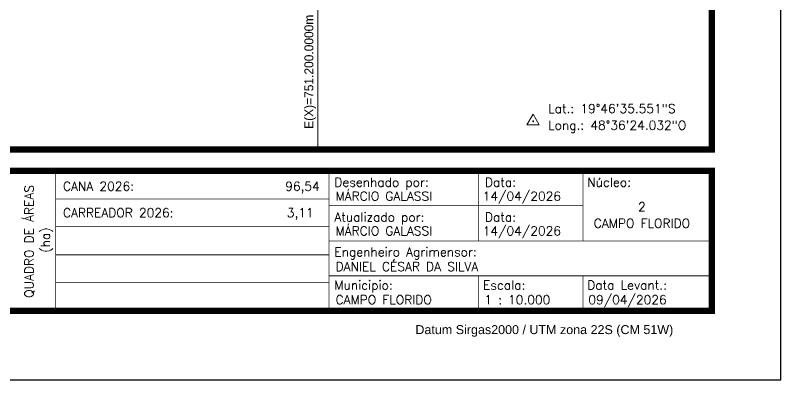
# Model space of a CAD drawing. Extents: x 749772 to 751872, y 7810048 to 7813018.
# Drawn here: x 750761 to 751872, y 7810048 to 7810577 of the extents above; entities that cross this region are included whole.
import ezdxf
from ezdxf.enums import TextEntityAlignment as Align

# ---------------------------------------------------------------- set-up
doc = ezdxf.new("R2010")
doc.units = 0
doc.header["$MEASUREMENT"] = 0
doc.linetypes.add('CONTINUO', pattern=[0])
doc.linetypes.add('LIN0', pattern=[0])
doc.layers.add('MALHA', color=8, linetype='Continuous', lineweight=9)
doc.layers.add('TEXTO_DIVERSOS', color=7, linetype='Continuous', lineweight=5)
doc.layers.add('MARGEM', color=7, linetype='CONTINUO')
doc.styles.add('marcelo', font='arial.ttf')
doc.styles.add('Simplex', font='simplex.shx')

msp = doc.modelspace()

# ---------------------------------------------------------------- linework, layer by layer
at = {"layer": 'MALHA', "color": 8}
msp.add_line((751200, 7810382.4), (751200, 7812918), dxfattribs=at)
at = {"layer": 'MARGEM', "color": 174, "linetype": 'LIN0', "flags": 128}
msp.add_lwpolyline([(751872, 7810048), (751872, 7813018), (749772, 7813018), (749772, 7810048)], close=True, dxfattribs=at)
at = {"layer": 'MARGEM', "color": 174, "linetype": 'LIN0', "const_width": 9.09, "flags": 128}
for points in [[(751772, 7810382.4), (751772, 7812918), (749872, 7812918), (749872, 7810382.4)], [(749872, 7810351.3), (751772, 7810351.3), (751772, 7810148), (749872, 7810148)]]:
    msp.add_lwpolyline(points, close=True, dxfattribs=at)
at = {"layer": 'MARGEM', "color": 174, "linetype": 'LIN0', "const_width": 1.01, "flags": 128}
for points in [[(750819.3, 7810351.3), (750819.3, 7810150.5)], [(751216, 7810351.3), (751216, 7810150.5)], [(751432.9, 7810249.6), (751432.9, 7810351.3)], [(751584.7, 7810249.6), (751584.7, 7810351.3)], [(750819.3, 7810310.6), (751216, 7810310.6)], [(751216, 7810300.5), (751584.7, 7810300.5)], [(750819.3, 7810270), (751216, 7810270)], [(751216, 7810249.6), (751772.1, 7810249.6)], [(750819.3, 7810229.3), (751216, 7810229.3)], [(751216, 7810198.8), (751772, 7810198.8)], [(751432.9, 7810198.8), (751432.9, 7810148.5)], [(751584.7, 7810198.8), (751584.7, 7810148.5)], [(750819.3, 7810188.7), (751216, 7810188.7)]]:
    msp.add_lwpolyline(points, dxfattribs=at)
at = {"layer": 'TEXTO_DIVERSOS', "color": 7, "lineweight": 9, "flags": 128}
msp.add_lwpolyline([(751503.4, 7810418), (751521.5, 7810418), (751512.5, 7810433.6)], close=True, dxfattribs=at)
at = {"layer": 'TEXTO_DIVERSOS', "color": 7, "lineweight": 9, "const_width": 1.41, "flags": 128}
msp.add_lwpolyline([(751511.8, 7810423.2, -1), (751513.2, 7810423.2, -1)], format="xyb", close=True, dxfattribs=at)

# ---------------------------------------------------------------- texts
at = {"layer": 'MALHA'}
msp.add_text('E(X)=751.200.0000m', height=13, rotation=90, dxfattribs=at).set_placement((751186.9, 7810578), align=Align.MIDDLE_RIGHT)
at = {"layer": 'MARGEM', "color": 7, "linetype": 'Continuous', "style": 'Simplex'}
for s, p in [('CANA 2026:', (750829.9, 7810335.4)), ('MÁRCIO GALASSI', (751225.6, 7810321)), ('14/04/2026', (751439.3, 7810321)), ('CARREADOR 2026:', (750829.9, 7810296.9)), ('MÁRCIO GALASSI', (751225.6, 7810270.6)), ('14/04/2026', (751439.3, 7810270.6)), ('DANIEL CÉSAR DA SILVA', (751225.6, 7810218.7)), ('CAMPO FLORIDO', (751225.6, 7810170.6)), ('1 : 10.000', (751441.6, 7810170.6)), ('09/04/2026', (751592.7, 7810170.6))]:
    msp.add_text(s, height=13, dxfattribs=at).set_placement(p, align=Align.TOP_LEFT)
for s, p in [('96,54', (751202.7, 7810335.4)), ('3,11', (751193.9, 7810296.9))]:
    msp.add_text(s, height=13, dxfattribs=at).set_placement(p, align=Align.TOP_RIGHT)
at = {"layer": 'MARGEM', "color": 7, "linetype": 'Continuous', "lineweight": 9}
for s, style, p in [('Desenhado por:', 'Simplex', (751223.9, 7810341.2)), ('Data:', 'Simplex', (751442.5, 7810341.2)), ('Núcleo:', 'Simplex', (751591, 7810341.2)), ('Atualizado por:', 'Simplex', (751223.9, 7810290.6)), ('Data:', 'Simplex', (751442.5, 7810290.6)), ('Engenheiro Agrimensor:', 'Simplex', (751223.9, 7810240)), ('Municipio:', 'Simplex', (751223.9, 7810191.8)), ('Escala:', 'Simplex', (751439.9, 7810191.8)), ('Data Levant.:', 'Simplex', (751591, 7810191.8)), ('Datum Sirgas2000 / UTM zona 22S (CM 51W)', 'marcelo', (751341.6, 7810127.2))]:
    msp.add_text(s, height=13, dxfattribs=dict(at, style=style)).set_placement(p, align=Align.TOP_LEFT)
at = {"layer": 'MARGEM', "color": 7, "linetype": 'Continuous', "style": 'Simplex'}
for s, p in [('QUADRO DE ÁREAS', (750780.6, 7810248.7)), ('(ha)', (750804.4, 7810250.7))]:
    msp.add_text(s, height=13, rotation=90, dxfattribs=at).set_placement(p, align=Align.MIDDLE_CENTER)
for s, p in [('2', (751670.5, 7810299.1)), ('CAMPO FLORIDO', (751670.5, 7810275.1))]:
    msp.add_text(s, height=13, dxfattribs=at).set_placement(p, align=Align.MIDDLE_CENTER)
at = {"layer": 'TEXTO_DIVERSOS', "linetype": 'ByBlock', "style": 'Simplex'}
for s, p in [('Lat.: 19°46\'35.551"S', (751534.3, 7810435.2, 656.8)), ('Long.: 48°36\'24.032"O', (751534.3, 7810411, 656.8))]:
    msp.add_text(s, height=13, dxfattribs=at).set_placement(p)

doc.saveas('drawing.dxf')
